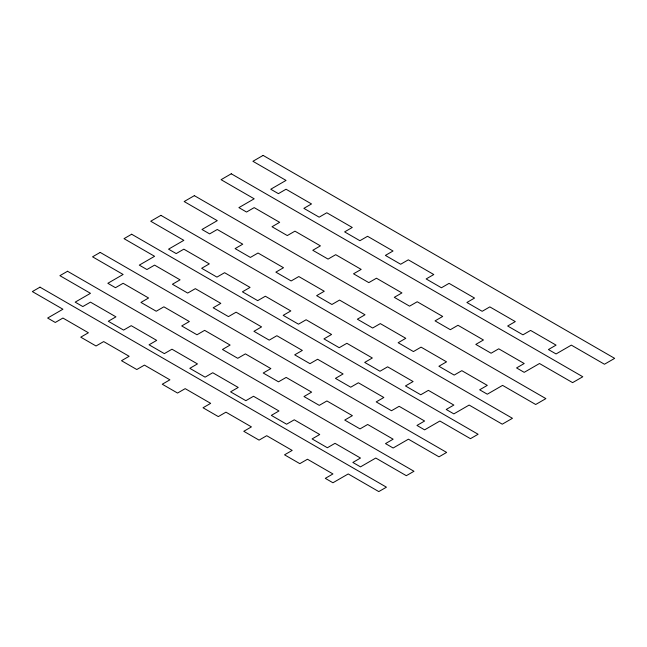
<?xml version="1.0" encoding="UTF-8"?>
<svg xmlns="http://www.w3.org/2000/svg" width="647" height="647" viewBox="0 0 647 647"><rect width="100%" height="100%" fill="white"/><g stroke="black" fill="none" stroke-linecap="round" stroke-linejoin="round"><path stroke-width="0.97" d="M231.262 173.792L221.072 179.68L254.182 198.799L238.897 207.622L246.539 212.038L254.182 207.622L279.658 222.333L272.015 226.741L287.3 235.565L294.943 231.157L320.419 245.86L312.776 250.276L328.061 259.099L335.704 254.683L361.172 269.395L353.529 273.802L368.814 282.626L376.457 278.218L401.933 292.921L394.29 297.337L409.575 306.16L417.218 301.753L442.694 316.456L435.051 320.872L450.336 329.695L457.979 325.279L483.446 339.99L475.804 344.398L491.089 353.222L498.732 348.814L524.207 363.517L516.565 367.933L524.207 372.34L539.493 363.517L572.611 382.636L582.793 376.756L231.262 173.792M263.111 155.409L252.92 161.289L286.039 180.408L270.753 189.231L278.396 193.647L286.039 189.231L311.514 203.942L303.872 208.35L319.157 217.174L326.792 212.766L352.267 227.469L344.625 231.885L359.91 240.708L367.553 236.292L393.028 251.004L385.386 255.411L400.671 264.243L408.314 259.827L433.789 274.538L426.147 278.946L441.424 287.769L449.067 283.362L474.542 298.065L466.899 302.481L482.185 311.304L489.828 306.888L515.303 321.599L507.66 326.007L522.946 334.831L530.589 330.423L556.064 345.126L548.421 349.542L556.064 353.949L571.341 345.126L604.46 364.245L614.65 358.365L263.111 155.409M194.351 195.653L184.16 201.54L217.271 220.659L201.993 229.483L209.636 233.89L217.271 229.483L242.746 244.186L235.104 248.602L250.389 257.425L258.032 253.009L283.507 267.721L275.865 272.136L291.15 280.96L298.793 276.544L324.268 291.255L316.626 295.663L331.911 304.486L339.546 300.079L365.021 314.782L357.379 319.197L372.664 328.021L380.307 323.605L405.782 338.316L398.14 342.724L413.425 351.556L421.068 347.14L446.543 361.843L438.901 366.259L454.178 375.082L461.821 370.674L487.296 385.377L479.653 389.793L487.296 394.201L502.582 385.377L535.7 404.496L545.89 398.617L194.351 195.653M160.909 215.346L150.719 221.225L183.837 240.344L168.552 249.168L176.194 253.584L183.837 249.168L209.313 263.879L201.67 268.287L216.947 277.11L224.59 272.702L250.065 287.405L242.423 291.821L257.708 300.645L265.351 296.229L290.827 310.94L283.184 315.348L298.469 324.179L306.112 319.764L331.579 334.475L323.945 338.882L339.222 347.706L346.865 343.298L372.34 358.001L364.698 362.417L379.983 371.241L387.626 366.825L413.101 381.536L405.459 385.944L420.744 394.767L428.387 390.359L453.854 405.062L446.22 409.478L453.854 413.886L469.14 405.062L502.258 424.181L512.448 418.302L160.909 215.346M39.993 287.163L32.35 291.579L62.921 309.226L47.635 318.049L55.278 322.465L62.921 318.049L88.396 332.76L80.754 337.168L96.031 345.991L103.674 341.584L129.149 356.287L121.507 360.702L136.792 369.526L144.435 365.11L169.91 379.821L162.268 384.229L177.553 393.053L185.196 388.645L210.663 403.348L203.029 407.764L218.306 416.587L225.949 412.171L251.424 426.883L243.782 431.298L259.067 440.122L266.71 435.706L292.185 450.417L284.543 454.825L299.828 463.648L307.471 459.241L332.938 473.944L325.295 478.359L332.938 482.767L348.223 473.944L378.794 491.591L386.437 487.183L39.993 287.163M67.539 271.263L59.896 275.671L90.467 293.317L75.181 302.141L82.824 306.557L90.467 302.141L115.942 316.852L108.3 321.268L123.585 330.091L131.228 325.676L156.695 340.387L149.053 344.794L164.338 353.618L171.981 349.21L197.456 363.913L189.814 368.329L205.099 377.152L212.742 372.737L238.217 387.448L230.575 391.856L245.86 400.679L253.503 396.271L278.97 410.974L271.328 415.39L286.613 424.214L294.256 419.806L319.731 434.509L312.089 438.925L327.374 447.748L335.017 443.332L360.492 458.044L352.85 462.451L360.492 466.867L375.77 458.044L406.34 475.691L413.983 471.275L67.539 271.263M100.196 252.411L92.553 256.819L123.116 274.465L107.839 283.289L115.473 287.705L123.116 283.289L148.592 298L140.949 302.416L156.234 311.239L163.877 306.824L189.353 321.535L181.71 325.942L196.995 334.766L204.638 330.358L230.106 345.061L222.471 349.477L237.748 358.301L245.391 353.885L270.867 368.596L263.224 373.004L278.509 381.827L286.152 377.419L311.628 392.122L303.985 396.538L319.27 405.362L326.913 400.954L352.38 415.657L344.738 420.073L360.023 428.896L367.666 424.481L393.141 439.192L385.499 443.599L393.141 448.015L408.427 439.192L438.998 456.839L446.64 452.423L100.196 252.411M131.656 234.238L124.014 238.654L154.584 256.301L139.299 265.124L146.942 269.54L154.584 265.124L180.06 279.836L172.417 284.243L187.703 293.067L195.345 288.659L220.813 303.362L213.17 307.778L228.456 316.601L236.098 312.194L261.574 326.897L253.931 331.313L269.217 340.136L276.859 335.72L302.335 350.431L294.692 354.839L309.978 363.663L317.612 359.255L343.088 373.958L335.445 378.374L350.731 387.197L358.373 382.781L383.849 397.493L376.206 401.9L391.492 410.732L399.134 406.316L424.61 421.019L416.967 425.435L424.61 429.851L439.887 421.019L470.458 438.674L478.101 434.258L131.656 234.238"/></g></svg>
